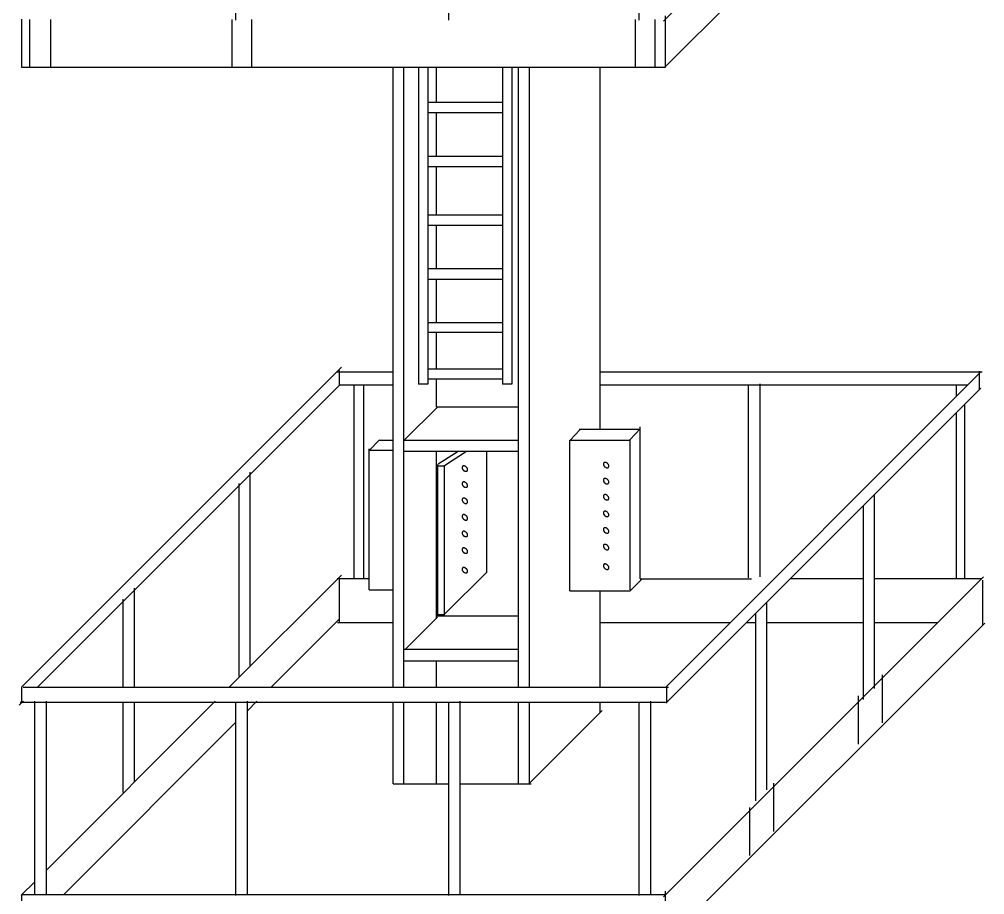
# Model space of a CAD drawing. Header units: metres. Extents: x 0 to 420, y 0 to 297.
# Drawn here: x 157.71 to 206.45, y 145.6 to 189.78 of the extents above; entities that cross this region are included whole.
import ezdxf

# ---------------------------------------------------------------- set-up
doc = ezdxf.new("R2010")
doc.units = ezdxf.units.M

msp = doc.modelspace()

# ---------------------------------------------------------------- linework, layer by layer
for p, q in [((190.23, 189.68), (206.39, 205.84)), ((190.29, 187.34), (206.45, 203.5)), ((168.65, 189.74), (168.65, 199.49)), ((179.39, 189.74), (179.39, 199.49)), ((189.01, 189.74), (189.01, 199.49)), ((157.82, 189.79), (157.82, 187.37)), ((157.82, 189.76), (157.84, 189.79)), ((158.22, 189.77), (158.22, 187.35)), ((159.28, 189.77), (159.28, 187.35)), ((168.44, 189.77), (168.44, 187.35)), ((169.44, 189.77), (169.44, 187.35)), ((188.8, 189.77), (188.8, 187.35)), ((189.8, 189.77), (189.8, 187.35)), ((190.34, 187.37), (190.34, 189.95)), ((157.82, 187.37), (190.34, 187.37)), ((176.59, 156.08), (176.59, 187.37)), ((177.13, 156.08), (177.13, 187.37)), ((177.87, 187.37), (177.87, 171.37)), ((178.34, 187.37), (178.34, 171.37)), ((178.78, 185.58), (178.78, 187.37)), ((182.11, 187.37), (182.11, 171.37)), ((182.57, 187.37), (182.57, 171.37)), ((182.92, 156.08), (182.92, 187.37)), ((183.47, 156.08), (183.47, 187.37)), ((187.04, 169.09), (187.04, 187.37)), ((182.1, 185.58), (178.35, 185.58)), ((182.1, 185.06), (178.35, 185.06)), ((178.78, 182.86), (178.78, 185.06)), ((182.1, 182.86), (178.35, 182.86)), ((182.1, 182.33), (178.35, 182.33)), ((178.78, 179.9), (178.78, 182.33)), ((182.1, 179.9), (178.35, 179.9)), ((182.1, 179.38), (178.35, 179.38)), ((178.78, 177.18), (178.78, 179.38)), ((182.1, 177.18), (178.35, 177.18)), ((182.1, 176.65), (178.35, 176.65)), ((178.78, 174.46), (178.78, 176.65)), ((182.11, 174.46), (178.34, 174.46)), ((182.11, 173.98), (178.34, 173.98)), ((178.78, 172.13), (178.78, 173.98)), ((157.82, 156.08), (173.97, 172.23)), ((182.1, 172.13), (178.35, 172.13)), ((173.74, 171.98), (176.59, 171.98)), ((173.87, 171.98), (173.87, 172.05)), ((173.87, 171.33), (173.87, 171.98)), ((182.1, 171.61), (178.35, 171.61)), ((178.78, 170.2), (178.78, 171.61)), ((187.04, 171.98), (206.32, 171.98)), ((190.35, 156.08), (206.26, 171.98)), ((206.19, 171.1), (206.19, 172.02)), ((158.63, 156.08), (173.87, 171.31)), ((173.86, 171.33), (176.59, 171.33)), ((174.62, 161.56), (174.62, 171.33)), ((175.1, 161.56), (175.1, 171.33)), ((178.34, 171.37), (177.87, 171.37)), ((182.57, 171.37), (182.11, 171.37)), ((187.04, 171.33), (205.6, 171.33)), ((190.35, 155.26), (206.26, 171.17)), ((194.53, 161.59), (194.53, 171.34)), ((195.11, 161.64), (195.11, 171.39)), ((205.02, 170.74), (205.02, 171.33)), ((178.82, 170.21), (177.17, 168.57)), ((182.92, 170.2), (178.78, 170.2)), ((205.44, 161.56), (205.44, 170.35)), ((205.02, 161.56), (205.02, 169.92)), ((189.06, 161.54), (189.06, 169.21)), ((185.52, 168.54), (186.02, 169.08)), ((185.98, 169.09), (189.04, 169.09)), ((188.55, 168.57), (189.06, 169.11)), ((175.38, 168.02), (175.89, 168.55)), ((175.92, 168.54), (176.59, 168.54)), ((182.92, 168.53), (177.12, 168.53)), ((185.5, 160.94), (185.5, 168.54)), ((185.5, 168.54), (188.55, 168.54)), ((188.55, 160.98), (188.55, 168.58)), ((175.37, 160.99), (175.37, 168.1)), ((175.37, 168.03), (176.59, 168.03)), ((182.92, 167.96), (177.12, 167.96)), ((178.78, 159.56), (178.78, 167.96)), ((179.86, 167.96), (178.85, 167.32)), ((180.28, 167.96), (179.17, 167.25)), ((181.32, 161.9), (181.32, 167.96)), ((178.84, 159.71), (178.84, 167.31)), ((178.85, 167.25), (179.17, 167.25)), ((179.17, 159.68), (179.17, 167.28)), ((169.37, 157.17), (169.37, 166.92)), ((168.81, 156.61), (168.81, 166.36)), ((200.89, 156.01), (200.89, 165.76)), ((200.33, 155.45), (200.33, 165.21)), ((181.33, 161.9), (179.17, 159.75)), ((168.31, 156.08), (173.97, 161.73)), ((173.75, 161.56), (175.37, 161.56)), ((173.87, 159.32), (173.87, 161.56)), ((188.55, 160.94), (189.16, 161.54)), ((189.06, 161.54), (194.67, 161.54)), ((190.23, 145.5), (206.39, 161.65)), ((196.65, 161.56), (200.33, 161.56)), ((200.89, 161.56), (206.27, 161.56)), ((206.35, 159.21), (206.35, 161.47)), ((163.52, 156.08), (163.52, 161.07)), ((175.37, 160.99), (176.59, 160.99)), ((185.5, 160.94), (188.55, 160.94)), ((187.04, 156.08), (187.04, 160.94)), ((162.96, 156.08), (162.96, 160.51)), ((195.45, 150.9), (195.45, 160.36)), ((170.43, 156.08), (173.87, 159.52)), ((178.82, 159.6), (177.17, 157.96)), ((182.92, 159.66), (178.78, 159.66)), ((178.85, 159.74), (179.17, 159.74)), ((194.89, 150.34), (194.89, 159.8)), ((173.78, 159.34), (176.59, 159.34)), ((187.04, 159.34), (193.61, 159.34)), ((190.29, 143.16), (206.45, 159.31)), ((194.43, 159.34), (194.89, 159.34)), ((195.45, 159.34), (200.33, 159.34)), ((200.89, 159.34), (204.07, 159.34)), ((182.9, 157.97), (177.14, 157.97)), ((182.92, 157.39), (177.14, 157.39)), ((178.78, 156.08), (178.78, 157.39)), ((201.28, 156.7), (201.28, 154.27)), ((157.82, 156.08), (157.82, 155.31)), ((157.91, 156.08), (190.49, 156.08)), ((190.38, 156.08), (190.38, 155.29)), ((200.06, 155.63), (200.06, 153.2)), ((157.71, 155.16), (157.92, 155.36)), ((157.76, 155.31), (190.34, 155.31)), ((158.47, 155.36), (158.47, 145.61)), ((159.06, 155.36), (159.06, 145.61)), ((159.06, 146.82), (167.6, 155.36)), ((162.96, 150.76), (162.96, 155.31)), ((163.52, 151.32), (163.52, 155.31)), ((168.65, 145.56), (168.65, 155.31)), ((169.23, 145.61), (169.23, 155.36)), ((169.23, 154.88), (169.71, 155.36)), ((176.59, 151.19), (176.59, 155.31)), ((177.13, 151.19), (177.13, 155.31)), ((178.78, 151.19), (178.78, 155.31)), ((179.39, 145.56), (179.39, 155.31)), ((179.97, 145.61), (179.97, 155.36)), ((182.92, 151.19), (182.92, 155.31)), ((183.47, 151.22), (183.47, 155.31)), ((187.04, 154.79), (187.04, 155.31)), ((189.01, 145.56), (189.01, 155.31)), ((189.59, 145.61), (189.59, 155.36)), ((183.43, 151.19), (187.14, 154.89)), ((159.96, 145.61), (168.65, 154.3)), ((176.59, 151.19), (179.39, 151.19)), ((179.97, 151.19), (183.56, 151.19)), ((195.79, 151.22), (195.79, 148.79)), ((194.57, 150), (194.57, 147.58)), ((157.84, 145.61), (158.47, 146.24)), ((190.34, 143.19), (190.34, 145.77)), ((157.82, 145.61), (190.34, 145.61)), ((157.82, 145.61), (157.82, 143.19)), ((157.82, 145.58), (157.84, 145.61))]:
    msp.add_line(p, q)
for points in [[(180.09, 167.22), (180.08, 167.21), (180.08, 167.21), (180.08, 167.2), (180.07, 167.19), (180.07, 167.19), (180.07, 167.18)], [(180.07, 167.18), (180.07, 167.18), (180.07, 167.17), (180.07, 167.15), (180.07, 167.14), (180.07, 167.13)], [(180.12, 167.24), (180.12, 167.24), (180.11, 167.24), (180.11, 167.23), (180.1, 167.23), (180.09, 167.22), (180.09, 167.22)], [(180.18, 167.24), (180.17, 167.24), (180.16, 167.24), (180.15, 167.24), (180.14, 167.24), (180.13, 167.24), (180.12, 167.24)], [(180.23, 167.22), (180.22, 167.22), (180.21, 167.23), (180.19, 167.24), (180.18, 167.24), (180.18, 167.24)], [(180.28, 167.18), (180.26, 167.2), (180.24, 167.21), (180.23, 167.22)], [(180.32, 167.13), (180.31, 167.15), (180.3, 167.16), (180.28, 167.18)], [(187.22, 167.4), (187.22, 167.39), (187.21, 167.38), (187.21, 167.38), (187.21, 167.37), (187.2, 167.36), (187.2, 167.36)], [(187.2, 167.36), (187.2, 167.36), (187.2, 167.34), (187.2, 167.33), (187.2, 167.32), (187.2, 167.31)], [(187.2, 167.31), (187.21, 167.29), (187.21, 167.28), (187.22, 167.26), (187.22, 167.26)], [(187.26, 167.42), (187.25, 167.42), (187.25, 167.41), (187.24, 167.41), (187.23, 167.41), (187.23, 167.4), (187.22, 167.4)], [(187.22, 167.26), (187.23, 167.24), (187.24, 167.22), (187.26, 167.2)], [(187.31, 167.42), (187.31, 167.42), (187.3, 167.42), (187.29, 167.42), (187.27, 167.42), (187.26, 167.42), (187.26, 167.42)], [(187.26, 167.2), (187.28, 167.19), (187.3, 167.18), (187.31, 167.17)], [(187.36, 167.4), (187.36, 167.4), (187.34, 167.41), (187.33, 167.41), (187.31, 167.42), (187.31, 167.42)], [(187.41, 167.36), (187.4, 167.38), (187.38, 167.39), (187.36, 167.4)], [(187.45, 167.31), (187.44, 167.32), (187.43, 167.34), (187.41, 167.36)], [(187.47, 167.26), (187.47, 167.27), (187.46, 167.29), (187.46, 167.3), (187.45, 167.31)], [(187.45, 167.17), (187.46, 167.17), (187.46, 167.18), (187.46, 167.19), (187.47, 167.19), (187.47, 167.2), (187.47, 167.2)], [(187.47, 167.2), (187.47, 167.21), (187.47, 167.22), (187.48, 167.23), (187.47, 167.24), (187.47, 167.26)], [(180.07, 167.13), (180.07, 167.11), (180.08, 167.1), (180.08, 167.08), (180.09, 167.08)], [(180.09, 167.08), (180.1, 167.06), (180.11, 167.05), (180.13, 167.03)], [(180.13, 167.03), (180.14, 167.01), (180.16, 167), (180.18, 166.99)], [(180.18, 166.99), (180.18, 166.99), (180.2, 166.98), (180.21, 166.97), (180.23, 166.97), (180.23, 166.97)], [(180.23, 166.97), (180.23, 166.97), (180.24, 166.97), (180.25, 166.97), (180.27, 166.97), (180.28, 166.97), (180.28, 166.97)], [(180.28, 166.97), (180.29, 166.97), (180.29, 166.97), (180.3, 166.98), (180.31, 166.98), (180.31, 166.99), (180.32, 166.99)], [(180.34, 167.08), (180.33, 167.1), (180.33, 167.11), (180.32, 167.13), (180.32, 167.13)], [(180.32, 166.99), (180.32, 167), (180.33, 167), (180.33, 167.01), (180.33, 167.02), (180.34, 167.02), (180.34, 167.03)], [(180.34, 167.03), (180.34, 167.03), (180.34, 167.04), (180.34, 167.06), (180.34, 167.07), (180.34, 167.08)], [(187.31, 167.17), (187.32, 167.16), (187.33, 167.16), (187.35, 167.15), (187.36, 167.15), (187.36, 167.15)], [(187.36, 167.15), (187.37, 167.15), (187.38, 167.15), (187.39, 167.14), (187.4, 167.15), (187.41, 167.15), (187.42, 167.15)], [(187.42, 167.15), (187.42, 167.15), (187.43, 167.15), (187.43, 167.15), (187.44, 167.16), (187.45, 167.16), (187.45, 167.17)], [(180.09, 166.41), (180.08, 166.4), (180.08, 166.4), (180.08, 166.39), (180.07, 166.38), (180.07, 166.38), (180.07, 166.37)], [(180.07, 166.37), (180.07, 166.37), (180.07, 166.35), (180.07, 166.34), (180.07, 166.33), (180.07, 166.32)], [(180.07, 166.32), (180.07, 166.3), (180.08, 166.29), (180.08, 166.27), (180.09, 166.27)], [(180.12, 166.43), (180.12, 166.43), (180.11, 166.42), (180.11, 166.42), (180.1, 166.42), (180.09, 166.41), (180.09, 166.41)], [(180.09, 166.27), (180.1, 166.25), (180.11, 166.23), (180.13, 166.22)], [(180.18, 166.43), (180.17, 166.43), (180.16, 166.43), (180.15, 166.43), (180.14, 166.43), (180.13, 166.43), (180.12, 166.43)], [(180.13, 166.22), (180.14, 166.2), (180.16, 166.19), (180.18, 166.18)], [(180.23, 166.41), (180.22, 166.41), (180.21, 166.42), (180.19, 166.42), (180.18, 166.43), (180.18, 166.43)], [(180.28, 166.37), (180.26, 166.39), (180.24, 166.4), (180.23, 166.41)], [(180.32, 166.32), (180.31, 166.33), (180.3, 166.35), (180.28, 166.37)], [(180.34, 166.27), (180.33, 166.28), (180.33, 166.3), (180.32, 166.31), (180.32, 166.32)], [(180.32, 166.18), (180.32, 166.18), (180.33, 166.19), (180.33, 166.2), (180.33, 166.2), (180.34, 166.21), (180.34, 166.21)], [(180.34, 166.21), (180.34, 166.22), (180.34, 166.23), (180.34, 166.24), (180.34, 166.25), (180.34, 166.27)], [(187.22, 166.58), (187.22, 166.58), (187.21, 166.57), (187.21, 166.57), (187.21, 166.56), (187.2, 166.55), (187.2, 166.55)], [(187.2, 166.55), (187.2, 166.54), (187.2, 166.53), (187.2, 166.52), (187.2, 166.51), (187.2, 166.5)], [(187.2, 166.5), (187.21, 166.48), (187.21, 166.46), (187.22, 166.45), (187.22, 166.44)], [(187.26, 166.6), (187.25, 166.6), (187.25, 166.6), (187.24, 166.6), (187.23, 166.59), (187.23, 166.59), (187.22, 166.58)], [(187.22, 166.44), (187.23, 166.43), (187.24, 166.41), (187.26, 166.39)], [(187.31, 166.6), (187.31, 166.6), (187.3, 166.61), (187.29, 166.61), (187.27, 166.61), (187.26, 166.6), (187.26, 166.6)], [(187.26, 166.39), (187.28, 166.38), (187.3, 166.36), (187.31, 166.35)], [(187.36, 166.59), (187.36, 166.59), (187.34, 166.59), (187.33, 166.6), (187.31, 166.6), (187.31, 166.6)], [(187.31, 166.35), (187.32, 166.35), (187.33, 166.34), (187.35, 166.34), (187.36, 166.33), (187.36, 166.33)], [(187.41, 166.55), (187.4, 166.56), (187.38, 166.58), (187.36, 166.59)], [(187.36, 166.33), (187.37, 166.33), (187.38, 166.33), (187.39, 166.33), (187.4, 166.33), (187.41, 166.33), (187.42, 166.33)], [(187.45, 166.5), (187.44, 166.51), (187.43, 166.53), (187.41, 166.55)], [(187.42, 166.34), (187.42, 166.34), (187.43, 166.34), (187.43, 166.34), (187.44, 166.35), (187.45, 166.35), (187.45, 166.36)], [(187.47, 166.44), (187.47, 166.46), (187.46, 166.48), (187.46, 166.49), (187.45, 166.49)], [(187.45, 166.36), (187.46, 166.36), (187.46, 166.37), (187.46, 166.37), (187.47, 166.38), (187.47, 166.39), (187.47, 166.39)], [(187.47, 166.39), (187.47, 166.4), (187.47, 166.41), (187.48, 166.42), (187.47, 166.43), (187.47, 166.44)], [(180.18, 166.18), (180.18, 166.17), (180.2, 166.17), (180.21, 166.16), (180.23, 166.16), (180.23, 166.16)], [(180.23, 166.16), (180.23, 166.16), (180.24, 166.16), (180.25, 166.15), (180.27, 166.16), (180.28, 166.16), (180.28, 166.16)], [(180.28, 166.16), (180.29, 166.16), (180.29, 166.16), (180.3, 166.17), (180.31, 166.17), (180.31, 166.17), (180.32, 166.18)], [(187.22, 165.77), (187.22, 165.77), (187.21, 165.76), (187.21, 165.75), (187.21, 165.75), (187.2, 165.74), (187.2, 165.74)], [(187.2, 165.74), (187.2, 165.73), (187.2, 165.72), (187.2, 165.71), (187.2, 165.69), (187.2, 165.68)], [(187.26, 165.79), (187.25, 165.79), (187.25, 165.79), (187.24, 165.78), (187.23, 165.78), (187.23, 165.78), (187.22, 165.77)], [(187.31, 165.79), (187.31, 165.79), (187.3, 165.79), (187.29, 165.79), (187.27, 165.79), (187.26, 165.79), (187.26, 165.79)], [(187.36, 165.77), (187.36, 165.78), (187.34, 165.78), (187.33, 165.79), (187.31, 165.79), (187.31, 165.79)], [(187.41, 165.73), (187.4, 165.75), (187.38, 165.76), (187.36, 165.77)], [(187.45, 165.68), (187.44, 165.7), (187.43, 165.72), (187.41, 165.73)], [(180.09, 165.59), (180.08, 165.59), (180.08, 165.58), (180.08, 165.58), (180.07, 165.57), (180.07, 165.56), (180.07, 165.56)], [(180.07, 165.56), (180.07, 165.55), (180.07, 165.54), (180.07, 165.53), (180.07, 165.52), (180.07, 165.51)], [(180.07, 165.51), (180.07, 165.49), (180.08, 165.47), (180.08, 165.46), (180.09, 165.45)], [(180.12, 165.61), (180.12, 165.61), (180.11, 165.61), (180.11, 165.61), (180.1, 165.6), (180.09, 165.6), (180.09, 165.59)], [(180.09, 165.45), (180.1, 165.44), (180.11, 165.42), (180.13, 165.4)], [(180.18, 165.61), (180.17, 165.62), (180.16, 165.62), (180.15, 165.62), (180.14, 165.62), (180.13, 165.62), (180.12, 165.61)], [(180.13, 165.4), (180.14, 165.39), (180.16, 165.37), (180.18, 165.36)], [(180.23, 165.6), (180.22, 165.6), (180.21, 165.61), (180.19, 165.61), (180.18, 165.62), (180.18, 165.62)], [(180.18, 165.36), (180.18, 165.36), (180.2, 165.35), (180.21, 165.35), (180.23, 165.34), (180.23, 165.34)], [(180.28, 165.56), (180.26, 165.57), (180.24, 165.59), (180.23, 165.6)], [(180.23, 165.35), (180.23, 165.34), (180.24, 165.34), (180.25, 165.34), (180.27, 165.34), (180.28, 165.34), (180.28, 165.35)], [(180.32, 165.51), (180.31, 165.52), (180.3, 165.54), (180.28, 165.56)], [(180.28, 165.35), (180.29, 165.35), (180.29, 165.35), (180.3, 165.35), (180.31, 165.36), (180.31, 165.36), (180.32, 165.37)], [(180.34, 165.45), (180.33, 165.47), (180.33, 165.49), (180.32, 165.5), (180.32, 165.51)], [(180.32, 165.37), (180.32, 165.37), (180.33, 165.38), (180.33, 165.38), (180.33, 165.39), (180.34, 165.4), (180.34, 165.4)], [(180.34, 165.4), (180.34, 165.41), (180.34, 165.42), (180.34, 165.43), (180.34, 165.44), (180.34, 165.45)], [(187.2, 165.68), (187.21, 165.67), (187.21, 165.65), (187.22, 165.63), (187.22, 165.63)], [(187.22, 165.63), (187.23, 165.62), (187.24, 165.6), (187.26, 165.58)], [(187.26, 165.58), (187.28, 165.56), (187.3, 165.55), (187.31, 165.54)], [(187.31, 165.54), (187.32, 165.54), (187.33, 165.53), (187.35, 165.53), (187.36, 165.52), (187.36, 165.52)], [(187.36, 165.52), (187.37, 165.52), (187.38, 165.52), (187.39, 165.52), (187.4, 165.52), (187.41, 165.52), (187.42, 165.52)], [(187.42, 165.52), (187.42, 165.52), (187.43, 165.53), (187.43, 165.53), (187.44, 165.53), (187.45, 165.54), (187.45, 165.54)], [(187.47, 165.63), (187.47, 165.65), (187.46, 165.66), (187.46, 165.68), (187.45, 165.68)], [(187.45, 165.54), (187.46, 165.55), (187.46, 165.55), (187.46, 165.56), (187.47, 165.57), (187.47, 165.57), (187.47, 165.58)], [(187.47, 165.58), (187.47, 165.58), (187.47, 165.6), (187.48, 165.61), (187.47, 165.62), (187.47, 165.63)], [(180.09, 164.76), (180.08, 164.75), (180.08, 164.74), (180.08, 164.74), (180.07, 164.73), (180.07, 164.72), (180.07, 164.72)], [(180.12, 164.78), (180.12, 164.77), (180.11, 164.77), (180.11, 164.77), (180.1, 164.77), (180.09, 164.76), (180.09, 164.76)], [(180.18, 164.78), (180.17, 164.78), (180.16, 164.78), (180.15, 164.78), (180.14, 164.78), (180.13, 164.78), (180.12, 164.78)], [(180.23, 164.76), (180.22, 164.76), (180.21, 164.77), (180.19, 164.77), (180.18, 164.78), (180.18, 164.78)], [(180.28, 164.72), (180.26, 164.73), (180.24, 164.75), (180.23, 164.76)], [(187.22, 164.93), (187.22, 164.93), (187.21, 164.92), (187.21, 164.92), (187.21, 164.91), (187.2, 164.9), (187.2, 164.9)], [(187.2, 164.9), (187.2, 164.89), (187.2, 164.88), (187.2, 164.87), (187.2, 164.86), (187.2, 164.85)], [(187.2, 164.85), (187.21, 164.83), (187.21, 164.81), (187.22, 164.8), (187.22, 164.79)], [(187.26, 164.95), (187.25, 164.95), (187.25, 164.95), (187.24, 164.95), (187.23, 164.94), (187.23, 164.94), (187.22, 164.93)], [(187.22, 164.79), (187.23, 164.78), (187.24, 164.76), (187.26, 164.74)], [(187.31, 164.95), (187.31, 164.95), (187.3, 164.96), (187.29, 164.96), (187.27, 164.96), (187.26, 164.95), (187.26, 164.95)], [(187.36, 164.94), (187.36, 164.94), (187.34, 164.94), (187.33, 164.95), (187.31, 164.95), (187.31, 164.95)], [(187.41, 164.9), (187.4, 164.91), (187.38, 164.93), (187.36, 164.94)], [(187.45, 164.84), (187.44, 164.86), (187.43, 164.88), (187.41, 164.9)], [(187.47, 164.79), (187.47, 164.81), (187.46, 164.83), (187.46, 164.84), (187.45, 164.84)], [(187.47, 164.74), (187.47, 164.75), (187.47, 164.76), (187.48, 164.77), (187.47, 164.78), (187.47, 164.79)], [(180.07, 164.72), (180.07, 164.72), (180.07, 164.7), (180.07, 164.69), (180.07, 164.68), (180.07, 164.67)], [(180.07, 164.67), (180.07, 164.65), (180.08, 164.63), (180.08, 164.62), (180.09, 164.62)], [(180.09, 164.62), (180.1, 164.6), (180.11, 164.58), (180.13, 164.56)], [(180.13, 164.56), (180.14, 164.55), (180.16, 164.54), (180.18, 164.53)], [(180.18, 164.53), (180.18, 164.52), (180.2, 164.52), (180.21, 164.51), (180.23, 164.51), (180.23, 164.51)], [(180.23, 164.51), (180.23, 164.51), (180.24, 164.5), (180.25, 164.5), (180.27, 164.5), (180.28, 164.51), (180.28, 164.51)], [(180.32, 164.67), (180.31, 164.68), (180.3, 164.7), (180.28, 164.72)], [(180.28, 164.51), (180.29, 164.51), (180.29, 164.51), (180.3, 164.51), (180.31, 164.52), (180.31, 164.52), (180.32, 164.53)], [(180.34, 164.62), (180.33, 164.63), (180.33, 164.65), (180.32, 164.66), (180.32, 164.67)], [(180.32, 164.53), (180.32, 164.53), (180.33, 164.54), (180.33, 164.55), (180.33, 164.55), (180.34, 164.56), (180.34, 164.56)], [(180.34, 164.56), (180.34, 164.57), (180.34, 164.58), (180.34, 164.59), (180.34, 164.6), (180.34, 164.62)], [(187.26, 164.74), (187.28, 164.73), (187.3, 164.71), (187.31, 164.7)], [(187.31, 164.7), (187.32, 164.7), (187.33, 164.69), (187.35, 164.69), (187.36, 164.68), (187.36, 164.68)], [(187.36, 164.68), (187.37, 164.68), (187.38, 164.68), (187.39, 164.68), (187.4, 164.68), (187.41, 164.68), (187.42, 164.68)], [(187.42, 164.68), (187.42, 164.69), (187.43, 164.69), (187.43, 164.69), (187.44, 164.7), (187.45, 164.7), (187.45, 164.7)], [(187.45, 164.7), (187.46, 164.71), (187.46, 164.72), (187.46, 164.72), (187.47, 164.73), (187.47, 164.74), (187.47, 164.74)], [(180.09, 163.92), (180.08, 163.91), (180.08, 163.91), (180.08, 163.9), (180.07, 163.89), (180.07, 163.89), (180.07, 163.88)], [(180.07, 163.88), (180.07, 163.88), (180.07, 163.87), (180.07, 163.85), (180.07, 163.84), (180.07, 163.83)], [(180.07, 163.83), (180.07, 163.81), (180.08, 163.8), (180.08, 163.78), (180.09, 163.78)], [(180.12, 163.94), (180.12, 163.94), (180.11, 163.93), (180.11, 163.93), (180.1, 163.93), (180.09, 163.92), (180.09, 163.92)], [(180.09, 163.78), (180.1, 163.76), (180.11, 163.74), (180.13, 163.73)], [(180.18, 163.94), (180.17, 163.94), (180.16, 163.94), (180.15, 163.94), (180.14, 163.94), (180.13, 163.94), (180.12, 163.94)], [(180.23, 163.92), (180.22, 163.92), (180.21, 163.93), (180.19, 163.94), (180.18, 163.94), (180.18, 163.94)], [(180.28, 163.88), (180.26, 163.9), (180.24, 163.91), (180.23, 163.92)], [(180.32, 163.83), (180.31, 163.85), (180.3, 163.86), (180.28, 163.88)], [(180.34, 163.78), (180.33, 163.8), (180.33, 163.81), (180.32, 163.83), (180.32, 163.83)], [(180.34, 163.73), (180.34, 163.73), (180.34, 163.74), (180.34, 163.75), (180.34, 163.77), (180.34, 163.78)], [(187.22, 164.1), (187.22, 164.09), (187.21, 164.08), (187.21, 164.08), (187.21, 164.07), (187.2, 164.06), (187.2, 164.06)], [(187.2, 164.06), (187.2, 164.05), (187.2, 164.04), (187.2, 164.03), (187.2, 164.02), (187.2, 164.01)], [(187.2, 164.01), (187.21, 163.99), (187.21, 163.97), (187.22, 163.96), (187.22, 163.96)], [(187.26, 164.12), (187.25, 164.11), (187.25, 164.11), (187.24, 164.11), (187.23, 164.1), (187.23, 164.1), (187.22, 164.1)], [(187.22, 163.96), (187.23, 163.94), (187.24, 163.92), (187.26, 163.9)], [(187.31, 164.12), (187.31, 164.12), (187.3, 164.12), (187.29, 164.12), (187.27, 164.12), (187.26, 164.12), (187.26, 164.12)], [(187.26, 163.9), (187.28, 163.89), (187.3, 163.87), (187.31, 163.86)], [(187.36, 164.1), (187.36, 164.1), (187.34, 164.11), (187.33, 164.11), (187.31, 164.12), (187.31, 164.12)], [(187.31, 163.86), (187.32, 163.86), (187.33, 163.86), (187.35, 163.85), (187.36, 163.85), (187.36, 163.85)], [(187.41, 164.06), (187.4, 164.07), (187.38, 164.09), (187.36, 164.1)], [(187.36, 163.85), (187.37, 163.85), (187.38, 163.84), (187.39, 163.84), (187.4, 163.84), (187.41, 163.85), (187.42, 163.85)], [(187.45, 164.01), (187.44, 164.02), (187.43, 164.04), (187.41, 164.06)], [(187.42, 163.85), (187.42, 163.85), (187.43, 163.85), (187.43, 163.85), (187.44, 163.86), (187.45, 163.86), (187.45, 163.87)], [(187.47, 163.95), (187.47, 163.97), (187.46, 163.99), (187.46, 164), (187.45, 164.01)], [(187.45, 163.87), (187.46, 163.87), (187.46, 163.88), (187.46, 163.88), (187.47, 163.89), (187.47, 163.9), (187.47, 163.9)], [(187.47, 163.9), (187.47, 163.91), (187.47, 163.92), (187.48, 163.93), (187.47, 163.94), (187.47, 163.95)], [(180.13, 163.73), (180.14, 163.71), (180.16, 163.7), (180.18, 163.69)], [(180.18, 163.69), (180.18, 163.69), (180.2, 163.68), (180.21, 163.67), (180.23, 163.67), (180.23, 163.67)], [(180.23, 163.67), (180.23, 163.67), (180.24, 163.67), (180.25, 163.67), (180.27, 163.67), (180.28, 163.67), (180.28, 163.67)], [(180.28, 163.67), (180.29, 163.67), (180.29, 163.67), (180.3, 163.68), (180.31, 163.68), (180.31, 163.68), (180.32, 163.69)], [(180.32, 163.69), (180.32, 163.7), (180.33, 163.7), (180.33, 163.71), (180.33, 163.71), (180.34, 163.72), (180.34, 163.73)], [(187.26, 163.28), (187.25, 163.28), (187.25, 163.27), (187.24, 163.27), (187.23, 163.27), (187.23, 163.26), (187.22, 163.26)], [(187.31, 163.28), (187.31, 163.28), (187.3, 163.28), (187.29, 163.28), (187.27, 163.28), (187.26, 163.28), (187.26, 163.28)], [(187.36, 163.26), (187.36, 163.26), (187.34, 163.27), (187.33, 163.27), (187.31, 163.28), (187.31, 163.28)], [(180.09, 163.08), (180.08, 163.07), (180.08, 163.07), (180.08, 163.06), (180.07, 163.06), (180.07, 163.05), (180.07, 163.04)], [(180.07, 163.04), (180.07, 163.04), (180.07, 163.03), (180.07, 163.02), (180.07, 163), (180.07, 162.99)], [(180.07, 162.99), (180.07, 162.97), (180.08, 162.96), (180.08, 162.94), (180.09, 162.94)], [(180.12, 163.1), (180.12, 163.1), (180.11, 163.1), (180.11, 163.09), (180.1, 163.09), (180.09, 163.09), (180.09, 163.08)], [(180.09, 162.94), (180.1, 162.92), (180.11, 162.91), (180.13, 162.89)], [(180.18, 163.1), (180.17, 163.1), (180.16, 163.1), (180.15, 163.1), (180.14, 163.1), (180.13, 163.1), (180.12, 163.1)], [(180.13, 162.89), (180.14, 162.87), (180.16, 162.86), (180.18, 162.85)], [(180.23, 163.08), (180.22, 163.08), (180.21, 163.09), (180.19, 163.1), (180.18, 163.1), (180.18, 163.1)], [(180.18, 162.85), (180.18, 162.85), (180.2, 162.84), (180.21, 162.83), (180.23, 162.83), (180.23, 162.83)], [(180.28, 163.04), (180.26, 163.06), (180.24, 163.07), (180.23, 163.08)], [(180.23, 162.83), (180.23, 162.83), (180.24, 162.83), (180.25, 162.83), (180.27, 162.83), (180.28, 162.83), (180.28, 162.83)], [(180.32, 162.99), (180.31, 163.01), (180.3, 163.03), (180.28, 163.04)], [(180.28, 162.83), (180.29, 162.83), (180.29, 162.84), (180.3, 162.84), (180.31, 162.84), (180.31, 162.85), (180.32, 162.85)], [(180.34, 162.94), (180.33, 162.96), (180.33, 162.97), (180.32, 162.99), (180.32, 162.99)], [(180.32, 162.85), (180.32, 162.86), (180.33, 162.86), (180.33, 162.87), (180.33, 162.88), (180.34, 162.88), (180.34, 162.89)], [(180.34, 162.89), (180.34, 162.89), (180.34, 162.9), (180.34, 162.92), (180.34, 162.93), (180.34, 162.94)], [(187.22, 163.26), (187.22, 163.25), (187.21, 163.25), (187.21, 163.24), (187.21, 163.23), (187.2, 163.23), (187.2, 163.22)], [(187.2, 163.22), (187.2, 163.22), (187.2, 163.2), (187.2, 163.19), (187.2, 163.18), (187.2, 163.17)], [(187.2, 163.17), (187.21, 163.15), (187.21, 163.14), (187.22, 163.12), (187.22, 163.12)], [(187.22, 163.12), (187.23, 163.1), (187.24, 163.08), (187.26, 163.07)], [(187.26, 163.07), (187.28, 163.05), (187.3, 163.04), (187.31, 163.03)], [(187.31, 163.03), (187.32, 163.02), (187.33, 163.02), (187.35, 163.01), (187.36, 163.01), (187.36, 163.01)], [(187.41, 163.22), (187.4, 163.24), (187.38, 163.25), (187.36, 163.26)], [(187.36, 163.01), (187.37, 163.01), (187.38, 163.01), (187.39, 163.01), (187.4, 163.01), (187.41, 163.01), (187.42, 163.01)], [(187.45, 163.17), (187.44, 163.18), (187.43, 163.2), (187.41, 163.22)], [(187.42, 163.01), (187.42, 163.01), (187.43, 163.01), (187.43, 163.02), (187.44, 163.02), (187.45, 163.02), (187.45, 163.03)], [(187.47, 163.12), (187.47, 163.13), (187.46, 163.15), (187.46, 163.17), (187.45, 163.17)], [(187.45, 163.03), (187.46, 163.03), (187.46, 163.04), (187.46, 163.05), (187.47, 163.05), (187.47, 163.06), (187.47, 163.06)], [(187.47, 163.06), (187.47, 163.07), (187.47, 163.08), (187.48, 163.09), (187.47, 163.11), (187.47, 163.12)], [(180.09, 162.09), (180.08, 162.08), (180.08, 162.08), (180.08, 162.07), (180.07, 162.07), (180.07, 162.06), (180.07, 162.05)], [(180.07, 162.05), (180.07, 162.05), (180.07, 162.04), (180.07, 162.03), (180.07, 162.01), (180.07, 162)], [(180.07, 162), (180.07, 161.98), (180.08, 161.97), (180.08, 161.95), (180.09, 161.95)], [(180.12, 162.11), (180.12, 162.11), (180.11, 162.11), (180.11, 162.1), (180.1, 162.1), (180.09, 162.09), (180.09, 162.09)], [(180.09, 161.95), (180.1, 161.93), (180.11, 161.92), (180.13, 161.9)], [(180.18, 162.11), (180.17, 162.11), (180.16, 162.11), (180.15, 162.11), (180.14, 162.11), (180.13, 162.11), (180.12, 162.11)], [(180.13, 161.9), (180.14, 161.88), (180.16, 161.87), (180.18, 161.86)], [(180.23, 162.09), (180.22, 162.09), (180.21, 162.1), (180.19, 162.11), (180.18, 162.11), (180.18, 162.11)], [(180.18, 161.86), (180.18, 161.86), (180.2, 161.85), (180.21, 161.84), (180.23, 161.84), (180.23, 161.84)], [(180.28, 162.05), (180.26, 162.07), (180.24, 162.08), (180.23, 162.09)], [(180.23, 161.84), (180.23, 161.84), (180.24, 161.84), (180.25, 161.84), (180.27, 161.84), (180.28, 161.84), (180.28, 161.84)], [(180.32, 162), (180.31, 162.02), (180.3, 162.04), (180.28, 162.05)], [(180.28, 161.84), (180.29, 161.84), (180.29, 161.85), (180.3, 161.85), (180.31, 161.85), (180.31, 161.86), (180.32, 161.86)], [(180.34, 161.95), (180.33, 161.97), (180.33, 161.98), (180.32, 162), (180.32, 162)], [(180.32, 161.86), (180.32, 161.87), (180.33, 161.87), (180.33, 161.88), (180.33, 161.89), (180.34, 161.89), (180.34, 161.9)], [(180.34, 161.9), (180.34, 161.9), (180.34, 161.91), (180.34, 161.93), (180.34, 161.94), (180.34, 161.95)], [(187.22, 162.27), (187.22, 162.26), (187.21, 162.26), (187.21, 162.25), (187.21, 162.24), (187.2, 162.24), (187.2, 162.23)], [(187.2, 162.23), (187.2, 162.23), (187.2, 162.21), (187.2, 162.2), (187.2, 162.19), (187.2, 162.18)], [(187.2, 162.18), (187.21, 162.16), (187.21, 162.15), (187.22, 162.13), (187.22, 162.13)], [(187.26, 162.29), (187.25, 162.29), (187.25, 162.28), (187.24, 162.28), (187.23, 162.28), (187.23, 162.27), (187.22, 162.27)], [(187.22, 162.13), (187.23, 162.11), (187.24, 162.09), (187.26, 162.08)], [(187.31, 162.29), (187.31, 162.29), (187.3, 162.29), (187.29, 162.29), (187.27, 162.29), (187.26, 162.29), (187.26, 162.29)], [(187.26, 162.08), (187.28, 162.06), (187.3, 162.05), (187.31, 162.04)], [(187.36, 162.27), (187.36, 162.27), (187.34, 162.28), (187.33, 162.28), (187.31, 162.29), (187.31, 162.29)], [(187.31, 162.04), (187.32, 162.03), (187.33, 162.03), (187.35, 162.02), (187.36, 162.02), (187.36, 162.02)], [(187.41, 162.23), (187.4, 162.25), (187.38, 162.26), (187.36, 162.27)], [(187.36, 162.02), (187.37, 162.02), (187.38, 162.02), (187.39, 162.02), (187.4, 162.02), (187.41, 162.02), (187.42, 162.02)], [(187.45, 162.18), (187.44, 162.19), (187.43, 162.21), (187.41, 162.23)], [(187.42, 162.02), (187.42, 162.02), (187.43, 162.02), (187.43, 162.03), (187.44, 162.03), (187.45, 162.03), (187.45, 162.04)], [(187.47, 162.13), (187.47, 162.14), (187.46, 162.16), (187.46, 162.18), (187.45, 162.18)], [(187.45, 162.04), (187.46, 162.04), (187.46, 162.05), (187.46, 162.06), (187.47, 162.06), (187.47, 162.07), (187.47, 162.07)], [(187.47, 162.07), (187.47, 162.08), (187.47, 162.09), (187.48, 162.1), (187.47, 162.12), (187.47, 162.13)]]:
    msp.add_lwpolyline(points)

doc.saveas('drawing.dxf')
